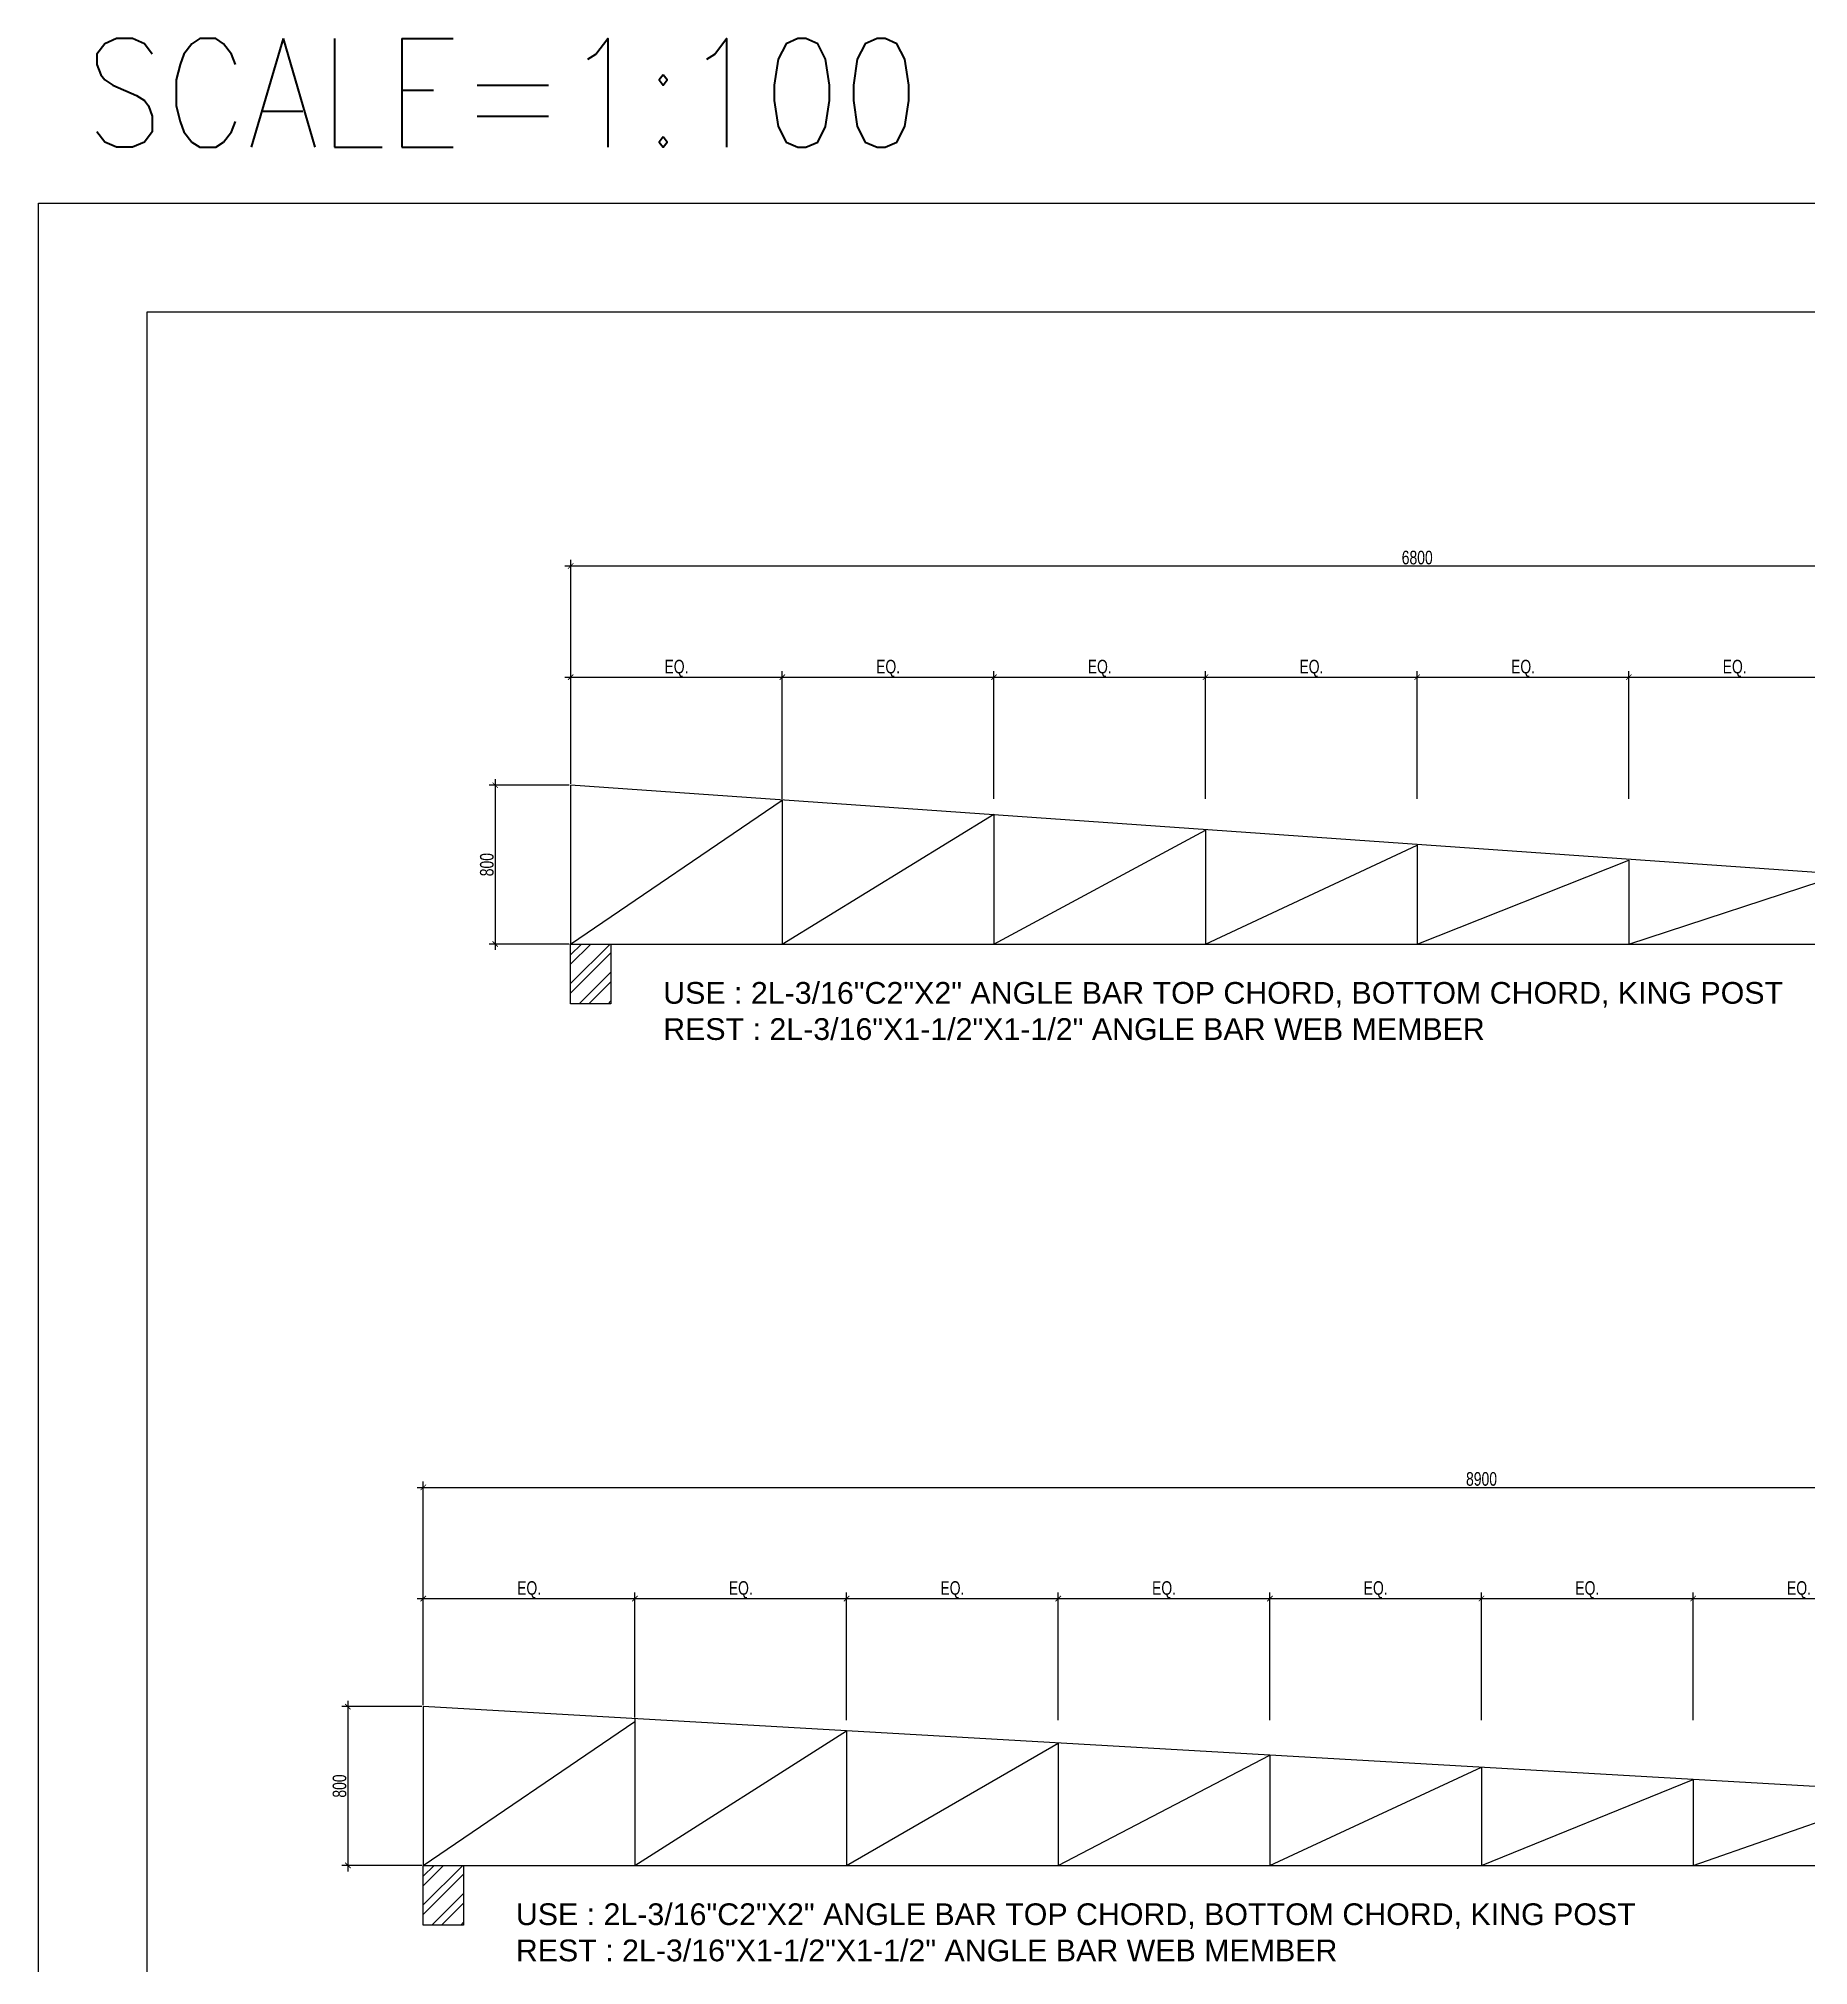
# Model space of a CAD drawing. Header units: millimetres. Extents: x -248340 to 456025, y 261499 to 1049645.
# Drawn here: x 19392 to 51949, y 461980 to 497430 of the extents above; entities that cross this region are included whole.
import ezdxf
from ezdxf.enums import TextEntityAlignment as Align

# ---------------------------------------------------------------- set-up
doc = ezdxf.new("R2010")
doc.units = ezdxf.units.MM
doc.header["$LTSCALE"] = 8
doc.header["$MEASUREMENT"] = 0
doc.header["$PDMODE"] = 3
doc.header["$PDSIZE"] = 0.3125
doc.linetypes.add('DASHED', pattern=[19.05, 12.7, -6.35])
doc.layers.get('0').update_dxf_attribs({"linetype": 'CONTINUOUS'})
doc.layers.get('DEFPOINTS').update_dxf_attribs({"color": 8, "linetype": 'CONTINUOUS'})
doc.layers.add('DIM', color=2, linetype='CONTINUOUS', lineweight=25)
doc.layers.add('mv', color=30, linetype='CONTINUOUS', plot=False)
doc.layers.add('TEXT', color=2, linetype='CONTINUOUS')
doc.styles.add('ARIAL', font='arial.ttf')
doc.styles.add('EN-SCL-DIM', font='swisscl.ttf')
doc.styles.add('ROMANS', font='ROMANS', dxfattribs={"width": 0.8, "bigfont": 'BIGFONT'})
doc.dimstyles.new('SC50', dxfattribs={"dimscale": 0.5, "dimtxt": 250, "dimasz": 200, "dimexe": 220, "dimexo": 50, "dimgap": 50, "dimtad": 1, "dimdec": 0, "dimrnd": 1, "dimzin": 0, "dimdsep": 46, "dimlunit": 6, "dimtxsty": 'EN-SCL-DIM', "dimblk": 'ARCHTICK', "dimcen": 100, "dimdle": 220, "dimclrd": 1, "dimclre": 1, "dimclrt": 3, "dimadec": 0, "dimazin": 0, "dimtfac": 1, "dimtdec": 0, "dimtofl": 0, "dimtmove": 0, "dimatfit": 3, "dimldrblk": 'OPEN90', "dimfxl": 1, "dimtolj": 1, "dimtzin": 0, "dimarcsym": 1})

# ---------------------------------------------------------------- blocks, each defined once
blk = doc.blocks.new('_ArchTick')
at = {"color": 0, "linetype": 'ByBlock', "const_width": 0.15}
blk.add_lwpolyline([(-0.5, -0.5), (0.5, 0.5)], dxfattribs=at)
blk = doc.blocks.new('*D878')
at = {"layer": 'DEFPOINTS', "color": 0, "lineweight": 30, "ltscale": 1.25, "transparency": 16777216}
for p in [(30362, 468730), (26469, 466741), (30362, 466518)]:
    blk.add_point(p, dxfattribs=at)
at = {"layer": 'DIM', "color": 1, "lineweight": -2, "ltscale": 1.25, "transparency": 16777216}
for p, q in [((26359, 468730), (30472, 468730)), ((26469, 466766), (26469, 468840)), ((30362, 466543), (30362, 468840))]:
    blk.add_line(p, q, dxfattribs=at)
at = {"layer": 'DIM', "color": 1, "lineweight": -2, "ltscale": 1.25, "transparency": 16777216, "xscale": 100, "yscale": 100, "zscale": 100, "rotation": 180}
blk.add_blockref('_ArchTick', (26469, 468730), dxfattribs=at)
at = {"layer": 'DIM', "color": 1, "lineweight": -2, "ltscale": 1.25, "transparency": 16777216, "xscale": 100, "yscale": 100, "zscale": 100}
blk.add_blockref('_ArchTick', (30362, 468730), dxfattribs=at)
at = {"layer": 'DIM', "color": 3, "ltscale": 1.25, "transparency": 16777216, "insert": (28416, 468890), "char_height": 125, "attachment_point": 5, "style": 'EN-SCL-DIM'}
blk.add_mtext('\\A1;{\\H2x;EQ.}', dxfattribs=at)
blk = doc.blocks.new('_Open90')
at = {"color": 0, "linetype": 'ByBlock', "lineweight": -2}
for p, q in [((0, 0), (-1, 0)), ((-0.5, 0.5), (0, 0)), ((0, 0), (-0.5, -0.5))]:
    blk.add_line(p, q, dxfattribs=at)
blk = doc.blocks.new('*D879')
at = {"layer": 'DEFPOINTS', "color": 0, "lineweight": 30, "ltscale": 1.25, "transparency": 16777216}
for p in [(30362, 468730), (26469, 466741), (30362, 466518)]:
    blk.add_point(p, dxfattribs=at)
at = {"layer": 'DIM', "color": 1, "lineweight": -2, "ltscale": 1.25, "transparency": 16777216}
for p, q in [((26359, 468730), (30472, 468730)), ((26469, 466766), (26469, 468840)), ((30362, 466543), (30362, 468840))]:
    blk.add_line(p, q, dxfattribs=at)
at = {"layer": 'DIM', "color": 1, "lineweight": -2, "ltscale": 1.25, "transparency": 16777216, "xscale": 100, "yscale": 100, "zscale": 100, "rotation": 180}
blk.add_blockref('_ArchTick', (26469, 468730), dxfattribs=at)
at = {"layer": 'DIM', "color": 1, "lineweight": -2, "ltscale": 1.25, "transparency": 16777216, "xscale": 100, "yscale": 100, "zscale": 100}
blk.add_blockref('_ArchTick', (30362, 468730), dxfattribs=at)
at = {"layer": 'DIM', "color": 3, "ltscale": 1.25, "transparency": 16777216, "insert": (28416, 468890), "char_height": 125, "attachment_point": 5, "style": 'EN-SCL-DIM'}
blk.add_mtext('\\A1;{\\H2x;EQ.}', dxfattribs=at)
blk = doc.blocks.new('*D880')
at = {"layer": 'DEFPOINTS', "color": 0, "lineweight": 30, "ltscale": 1.25, "transparency": 16777216}
for p in [(30362, 468730), (26469, 466741), (30362, 466518)]:
    blk.add_point(p, dxfattribs=at)
at = {"layer": 'DIM', "color": 1, "lineweight": -2, "ltscale": 1.25, "transparency": 16777216}
for p, q in [((26359, 468730), (30472, 468730)), ((26469, 466766), (26469, 468840)), ((30362, 466543), (30362, 468840))]:
    blk.add_line(p, q, dxfattribs=at)
at = {"layer": 'DIM', "color": 1, "lineweight": -2, "ltscale": 1.25, "transparency": 16777216, "xscale": 100, "yscale": 100, "zscale": 100, "rotation": 180}
blk.add_blockref('_ArchTick', (26469, 468730), dxfattribs=at)
at = {"layer": 'DIM', "color": 1, "lineweight": -2, "ltscale": 1.25, "transparency": 16777216, "xscale": 100, "yscale": 100, "zscale": 100}
blk.add_blockref('_ArchTick', (30362, 468730), dxfattribs=at)
at = {"layer": 'DIM', "color": 3, "ltscale": 1.25, "transparency": 16777216, "insert": (28416, 468890), "char_height": 125, "attachment_point": 5, "style": 'EN-SCL-DIM'}
blk.add_mtext('\\A1;{\\H2x;EQ.}', dxfattribs=at)
blk = doc.blocks.new('*D852')
at = {"layer": 'DEFPOINTS', "color": 0, "lineweight": 30, "ltscale": 1.25, "transparency": 16777216}
for p in [(42042, 468730), (38149, 466741), (42042, 466466)]:
    blk.add_point(p, dxfattribs=at)
at = {"layer": 'DIM', "color": 1, "lineweight": -2, "ltscale": 1.25, "transparency": 16777216}
for p, q in [((38039, 468730), (42152, 468730)), ((38149, 466766), (38149, 468840)), ((42042, 466491), (42042, 468840))]:
    blk.add_line(p, q, dxfattribs=at)
at = {"layer": 'DIM', "color": 1, "lineweight": -2, "ltscale": 1.25, "transparency": 16777216, "xscale": 100, "yscale": 100, "zscale": 100, "rotation": 180}
blk.add_blockref('_ArchTick', (38149, 468730), dxfattribs=at)
at = {"layer": 'DIM', "color": 1, "lineweight": -2, "ltscale": 1.25, "transparency": 16777216, "xscale": 100, "yscale": 100, "zscale": 100}
blk.add_blockref('_ArchTick', (42042, 468730), dxfattribs=at)
at = {"layer": 'DIM', "color": 3, "ltscale": 1.25, "transparency": 16777216, "insert": (40095, 468890), "char_height": 125, "attachment_point": 5, "style": 'EN-SCL-DIM'}
blk.add_mtext('\\A1;{\\H2x;EQ.}', dxfattribs=at)
blk = doc.blocks.new('*D853')
at = {"layer": 'DEFPOINTS', "color": 0, "lineweight": 30, "ltscale": 1.25, "transparency": 16777216}
for p in [(38149, 468730), (34255, 466741), (38149, 466466)]:
    blk.add_point(p, dxfattribs=at)
at = {"layer": 'DIM', "color": 1, "lineweight": -2, "ltscale": 1.25, "transparency": 16777216}
for p, q in [((34145, 468730), (38259, 468730)), ((34255, 466766), (34255, 468840)), ((38149, 466491), (38149, 468840))]:
    blk.add_line(p, q, dxfattribs=at)
at = {"layer": 'DIM', "color": 1, "lineweight": -2, "ltscale": 1.25, "transparency": 16777216, "xscale": 100, "yscale": 100, "zscale": 100, "rotation": 180}
blk.add_blockref('_ArchTick', (34255, 468730), dxfattribs=at)
at = {"layer": 'DIM', "color": 1, "lineweight": -2, "ltscale": 1.25, "transparency": 16777216, "xscale": 100, "yscale": 100, "zscale": 100}
blk.add_blockref('_ArchTick', (38149, 468730), dxfattribs=at)
at = {"layer": 'DIM', "color": 3, "ltscale": 1.25, "transparency": 16777216, "insert": (36202, 468890), "char_height": 125, "attachment_point": 5, "style": 'EN-SCL-DIM'}
blk.add_mtext('\\A1;{\\H2x;EQ.}', dxfattribs=at)
blk = doc.blocks.new('*D854')
at = {"layer": 'DEFPOINTS', "color": 0, "lineweight": 30, "ltscale": 1.25, "transparency": 16777216}
for p in [(34255, 468730), (30362, 466741), (34255, 466466)]:
    blk.add_point(p, dxfattribs=at)
at = {"layer": 'DIM', "color": 1, "lineweight": -2, "ltscale": 1.25, "transparency": 16777216}
for p, q in [((30252, 468730), (34365, 468730)), ((30362, 466766), (30362, 468840)), ((34255, 466491), (34255, 468840))]:
    blk.add_line(p, q, dxfattribs=at)
at = {"layer": 'DIM', "color": 1, "lineweight": -2, "ltscale": 1.25, "transparency": 16777216, "xscale": 100, "yscale": 100, "zscale": 100, "rotation": 180}
blk.add_blockref('_ArchTick', (30362, 468730), dxfattribs=at)
at = {"layer": 'DIM', "color": 1, "lineweight": -2, "ltscale": 1.25, "transparency": 16777216, "xscale": 100, "yscale": 100, "zscale": 100}
blk.add_blockref('_ArchTick', (34255, 468730), dxfattribs=at)
at = {"layer": 'DIM', "color": 3, "ltscale": 1.25, "transparency": 16777216, "insert": (32309, 468890), "char_height": 125, "attachment_point": 5, "style": 'EN-SCL-DIM'}
blk.add_mtext('\\A1;{\\H2x;EQ.}', dxfattribs=at)
blk = doc.blocks.new('*D855')
at = {"layer": 'DEFPOINTS', "color": 0, "lineweight": 30, "ltscale": 1.25, "transparency": 16777216}
for p in [(45935, 468730), (42042, 466741), (45935, 466466)]:
    blk.add_point(p, dxfattribs=at)
at = {"layer": 'DIM', "color": 1, "lineweight": -2, "ltscale": 1.25, "transparency": 16777216}
for p, q in [((41932, 468730), (46045, 468730)), ((42042, 466766), (42042, 468840)), ((45935, 466491), (45935, 468840))]:
    blk.add_line(p, q, dxfattribs=at)
at = {"layer": 'DIM', "color": 1, "lineweight": -2, "ltscale": 1.25, "transparency": 16777216, "xscale": 100, "yscale": 100, "zscale": 100, "rotation": 180}
blk.add_blockref('_ArchTick', (42042, 468730), dxfattribs=at)
at = {"layer": 'DIM', "color": 1, "lineweight": -2, "ltscale": 1.25, "transparency": 16777216, "xscale": 100, "yscale": 100, "zscale": 100}
blk.add_blockref('_ArchTick', (45935, 468730), dxfattribs=at)
at = {"layer": 'DIM', "color": 3, "ltscale": 1.25, "transparency": 16777216, "insert": (43988, 468890), "char_height": 125, "attachment_point": 5, "style": 'EN-SCL-DIM'}
blk.add_mtext('\\A1;{\\H2x;EQ.}', dxfattribs=at)
blk = doc.blocks.new('*D856')
at = {"layer": 'DEFPOINTS', "color": 0, "lineweight": 30, "ltscale": 1.25, "transparency": 16777216}
for p in [(45935, 468730), (42042, 466741), (45935, 466466)]:
    blk.add_point(p, dxfattribs=at)
at = {"layer": 'DIM', "color": 1, "lineweight": -2, "ltscale": 1.25, "transparency": 16777216}
for p, q in [((41932, 468730), (46045, 468730)), ((42042, 466766), (42042, 468840)), ((45935, 466491), (45935, 468840))]:
    blk.add_line(p, q, dxfattribs=at)
at = {"layer": 'DIM', "color": 1, "lineweight": -2, "ltscale": 1.25, "transparency": 16777216, "xscale": 100, "yscale": 100, "zscale": 100, "rotation": 180}
blk.add_blockref('_ArchTick', (42042, 468730), dxfattribs=at)
at = {"layer": 'DIM', "color": 1, "lineweight": -2, "ltscale": 1.25, "transparency": 16777216, "xscale": 100, "yscale": 100, "zscale": 100}
blk.add_blockref('_ArchTick', (45935, 468730), dxfattribs=at)
at = {"layer": 'DIM', "color": 3, "ltscale": 1.25, "transparency": 16777216, "insert": (43988, 468890), "char_height": 125, "attachment_point": 5, "style": 'EN-SCL-DIM'}
blk.add_mtext('\\A1;{\\H2x;EQ.}', dxfattribs=at)
blk = doc.blocks.new('*D857')
at = {"layer": 'DEFPOINTS', "color": 0, "lineweight": 30, "ltscale": 1.25, "transparency": 16777216}
for p in [(45935, 468730), (42042, 466741), (45935, 466466)]:
    blk.add_point(p, dxfattribs=at)
at = {"layer": 'DIM', "color": 1, "lineweight": -2, "ltscale": 1.25, "transparency": 16777216}
for p, q in [((41932, 468730), (46045, 468730)), ((42042, 466766), (42042, 468840)), ((45935, 466491), (45935, 468840))]:
    blk.add_line(p, q, dxfattribs=at)
at = {"layer": 'DIM', "color": 1, "lineweight": -2, "ltscale": 1.25, "transparency": 16777216, "xscale": 100, "yscale": 100, "zscale": 100, "rotation": 180}
blk.add_blockref('_ArchTick', (42042, 468730), dxfattribs=at)
at = {"layer": 'DIM', "color": 1, "lineweight": -2, "ltscale": 1.25, "transparency": 16777216, "xscale": 100, "yscale": 100, "zscale": 100}
blk.add_blockref('_ArchTick', (45935, 468730), dxfattribs=at)
at = {"layer": 'DIM', "color": 3, "ltscale": 1.25, "transparency": 16777216, "insert": (43988, 468890), "char_height": 125, "attachment_point": 5, "style": 'EN-SCL-DIM'}
blk.add_mtext('\\A1;{\\H2x;EQ.}', dxfattribs=at)
blk = doc.blocks.new('*D859')
at = {"layer": 'DEFPOINTS', "color": 0, "lineweight": 30, "ltscale": 1.25, "transparency": 16777216}
for p in [(53721, 468730), (49828, 466741), (53721, 466466)]:
    blk.add_point(p, dxfattribs=at)
at = {"layer": 'DIM', "color": 1, "lineweight": -2, "ltscale": 1.25, "transparency": 16777216}
for p, q in [((49718, 468730), (53831, 468730)), ((49828, 466766), (49828, 468840)), ((53721, 466491), (53721, 468840))]:
    blk.add_line(p, q, dxfattribs=at)
at = {"layer": 'DIM', "color": 1, "lineweight": -2, "ltscale": 1.25, "transparency": 16777216, "xscale": 100, "yscale": 100, "zscale": 100, "rotation": 180}
blk.add_blockref('_ArchTick', (49828, 468730), dxfattribs=at)
at = {"layer": 'DIM', "color": 1, "lineweight": -2, "ltscale": 1.25, "transparency": 16777216, "xscale": 100, "yscale": 100, "zscale": 100}
blk.add_blockref('_ArchTick', (53721, 468730), dxfattribs=at)
at = {"layer": 'DIM', "color": 3, "ltscale": 1.25, "transparency": 16777216, "insert": (51775, 468890), "char_height": 125, "attachment_point": 5, "style": 'EN-SCL-DIM'}
blk.add_mtext('\\A1;{\\H2x;EQ.}', dxfattribs=at)
blk = doc.blocks.new('*D860')
at = {"layer": 'DEFPOINTS', "color": 0, "lineweight": 30, "ltscale": 1.25, "transparency": 16777216}
for p in [(49828, 468730), (45935, 466741), (49828, 466466)]:
    blk.add_point(p, dxfattribs=at)
at = {"layer": 'DIM', "color": 1, "lineweight": -2, "ltscale": 1.25, "transparency": 16777216}
for p, q in [((45825, 468730), (49938, 468730)), ((45935, 466766), (45935, 468840)), ((49828, 466491), (49828, 468840))]:
    blk.add_line(p, q, dxfattribs=at)
at = {"layer": 'DIM', "color": 1, "lineweight": -2, "ltscale": 1.25, "transparency": 16777216, "xscale": 100, "yscale": 100, "zscale": 100, "rotation": 180}
blk.add_blockref('_ArchTick', (45935, 468730), dxfattribs=at)
at = {"layer": 'DIM', "color": 1, "lineweight": -2, "ltscale": 1.25, "transparency": 16777216, "xscale": 100, "yscale": 100, "zscale": 100}
blk.add_blockref('_ArchTick', (49828, 468730), dxfattribs=at)
at = {"layer": 'DIM', "color": 3, "ltscale": 1.25, "transparency": 16777216, "insert": (47881, 468890), "char_height": 125, "attachment_point": 5, "style": 'EN-SCL-DIM'}
blk.add_mtext('\\A1;{\\H2x;EQ.}', dxfattribs=at)
blk = doc.blocks.new('*D881')
at = {"layer": 'DEFPOINTS', "color": 0, "lineweight": 30, "ltscale": 1.25, "transparency": 16777216}
for p in [(65401, 470776), (65401, 467666), (26469, 466741)]:
    blk.add_point(p, dxfattribs=at)
at = {"layer": 'DIM', "color": 1, "lineweight": -2, "ltscale": 1.25, "transparency": 16777216}
for p, q in [((26469, 466766), (26469, 470886)), ((65401, 467691), (65401, 470886)), ((26359, 470776), (65511, 470776))]:
    blk.add_line(p, q, dxfattribs=at)
at = {"layer": 'DIM', "color": 1, "lineweight": -2, "ltscale": 1.25, "transparency": 16777216, "xscale": 100, "yscale": 100, "zscale": 100, "rotation": 180}
blk.add_blockref('_ArchTick', (26469, 470776), dxfattribs=at)
at = {"layer": 'DIM', "color": 1, "lineweight": -2, "ltscale": 1.25, "transparency": 16777216, "xscale": 100, "yscale": 100, "zscale": 100}
blk.add_blockref('_ArchTick', (65401, 470776), dxfattribs=at)
at = {"layer": 'DIM', "color": 3, "ltscale": 1.25, "transparency": 16777216, "insert": (45935, 470929), "char_height": 125, "attachment_point": 5, "style": 'EN-SCL-DIM'}
blk.add_mtext('\\A1;{\\H2x;8900}', dxfattribs=at)
blk = doc.blocks.new('*D882')
at = {"layer": 'DEFPOINTS', "color": 0, "lineweight": 30, "ltscale": 1.25, "transparency": 16777216}
for p in [(26469, 466741), (25082, 463821), (26469, 463821)]:
    blk.add_point(p, dxfattribs=at)
at = {"layer": 'DIM', "color": 1, "lineweight": -2, "ltscale": 1.25, "transparency": 16777216}
for p, q in [((26444, 466741), (24972, 466741)), ((25082, 466851), (25082, 463711)), ((26444, 463821), (24972, 463821))]:
    blk.add_line(p, q, dxfattribs=at)
at = {"layer": 'DIM', "color": 1, "lineweight": -2, "ltscale": 1.25, "transparency": 16777216, "xscale": 100, "yscale": 100, "zscale": 100}
for p, rotation in [((25082, 466741), 90), ((25082, 463821), 270)]:
    blk.add_blockref('_ArchTick', p, dxfattribs=dict(at, rotation=rotation))
at = {"layer": 'DIM', "color": 3, "ltscale": 1.25, "transparency": 16777216, "insert": (24929, 465281), "char_height": 125, "attachment_point": 5, "rotation": 90, "style": 'EN-SCL-DIM'}
blk.add_mtext('\\A1;{\\H2x;800}', dxfattribs=at)
blk = doc.blocks.new('*D911')
at = {"layer": 'DEFPOINTS', "color": 0, "lineweight": 30, "ltscale": 1.25, "transparency": 16777216}
for p in [(33073, 485681), (29180, 483692), (33073, 483417)]:
    blk.add_point(p, dxfattribs=at)
at = {"layer": 'DIM', "color": 1, "lineweight": -2, "ltscale": 1.25, "transparency": 16777216}
for p, q in [((29070, 485681), (33183, 485681)), ((29180, 483717), (29180, 485791)), ((33073, 483442), (33073, 485791))]:
    blk.add_line(p, q, dxfattribs=at)
at = {"layer": 'DIM', "color": 1, "lineweight": -2, "ltscale": 1.25, "transparency": 16777216, "xscale": 100, "yscale": 100, "zscale": 100, "rotation": 180}
blk.add_blockref('_ArchTick', (29180, 485681), dxfattribs=at)
at = {"layer": 'DIM', "color": 1, "lineweight": -2, "ltscale": 1.25, "transparency": 16777216, "xscale": 100, "yscale": 100, "zscale": 100}
blk.add_blockref('_ArchTick', (33073, 485681), dxfattribs=at)
at = {"layer": 'DIM', "color": 3, "ltscale": 1.25, "transparency": 16777216, "insert": (31126, 485841), "char_height": 125, "attachment_point": 5, "style": 'EN-SCL-DIM'}
blk.add_mtext('\\A1;{\\H2x;EQ.}', dxfattribs=at)
blk = doc.blocks.new('*D912')
at = {"layer": 'DEFPOINTS', "color": 0, "lineweight": 30, "ltscale": 1.25, "transparency": 16777216}
for p in [(33073, 485681), (29180, 483692), (33073, 483417)]:
    blk.add_point(p, dxfattribs=at)
at = {"layer": 'DIM', "color": 1, "lineweight": -2, "ltscale": 1.25, "transparency": 16777216}
for p, q in [((29070, 485681), (33183, 485681)), ((29180, 483717), (29180, 485791)), ((33073, 483442), (33073, 485791))]:
    blk.add_line(p, q, dxfattribs=at)
at = {"layer": 'DIM', "color": 1, "lineweight": -2, "ltscale": 1.25, "transparency": 16777216, "xscale": 100, "yscale": 100, "zscale": 100, "rotation": 180}
blk.add_blockref('_ArchTick', (29180, 485681), dxfattribs=at)
at = {"layer": 'DIM', "color": 1, "lineweight": -2, "ltscale": 1.25, "transparency": 16777216, "xscale": 100, "yscale": 100, "zscale": 100}
blk.add_blockref('_ArchTick', (33073, 485681), dxfattribs=at)
at = {"layer": 'DIM', "color": 3, "ltscale": 1.25, "transparency": 16777216, "insert": (31126, 485841), "char_height": 125, "attachment_point": 5, "style": 'EN-SCL-DIM'}
blk.add_mtext('\\A1;{\\H2x;EQ.}', dxfattribs=at)
blk = doc.blocks.new('*D913')
at = {"layer": 'DEFPOINTS', "color": 0, "lineweight": 30, "ltscale": 1.25, "transparency": 16777216}
for p in [(33073, 485681), (29180, 483692), (33073, 483417)]:
    blk.add_point(p, dxfattribs=at)
at = {"layer": 'DIM', "color": 1, "lineweight": -2, "ltscale": 1.25, "transparency": 16777216}
for p, q in [((29070, 485681), (33183, 485681)), ((29180, 483717), (29180, 485791)), ((33073, 483442), (33073, 485791))]:
    blk.add_line(p, q, dxfattribs=at)
at = {"layer": 'DIM', "color": 1, "lineweight": -2, "ltscale": 1.25, "transparency": 16777216, "xscale": 100, "yscale": 100, "zscale": 100, "rotation": 180}
blk.add_blockref('_ArchTick', (29180, 485681), dxfattribs=at)
at = {"layer": 'DIM', "color": 1, "lineweight": -2, "ltscale": 1.25, "transparency": 16777216, "xscale": 100, "yscale": 100, "zscale": 100}
blk.add_blockref('_ArchTick', (33073, 485681), dxfattribs=at)
at = {"layer": 'DIM', "color": 3, "ltscale": 1.25, "transparency": 16777216, "insert": (31126, 485841), "char_height": 125, "attachment_point": 5, "style": 'EN-SCL-DIM'}
blk.add_mtext('\\A1;{\\H2x;EQ.}', dxfattribs=at)
blk = doc.blocks.new('*D900')
at = {"layer": 'DEFPOINTS', "color": 0, "lineweight": 30, "ltscale": 1.25, "transparency": 16777216}
for p in [(44752, 485681), (40859, 483692), (44752, 483417)]:
    blk.add_point(p, dxfattribs=at)
at = {"layer": 'DIM', "color": 1, "lineweight": -2, "ltscale": 1.25, "transparency": 16777216}
for p, q in [((40749, 485681), (44862, 485681)), ((40859, 483717), (40859, 485791)), ((44752, 483442), (44752, 485791))]:
    blk.add_line(p, q, dxfattribs=at)
at = {"layer": 'DIM', "color": 1, "lineweight": -2, "ltscale": 1.25, "transparency": 16777216, "xscale": 100, "yscale": 100, "zscale": 100, "rotation": 180}
blk.add_blockref('_ArchTick', (40859, 485681), dxfattribs=at)
at = {"layer": 'DIM', "color": 1, "lineweight": -2, "ltscale": 1.25, "transparency": 16777216, "xscale": 100, "yscale": 100, "zscale": 100}
blk.add_blockref('_ArchTick', (44752, 485681), dxfattribs=at)
at = {"layer": 'DIM', "color": 3, "ltscale": 1.25, "transparency": 16777216, "insert": (42806, 485841), "char_height": 125, "attachment_point": 5, "style": 'EN-SCL-DIM'}
blk.add_mtext('\\A1;{\\H2x;EQ.}', dxfattribs=at)
blk = doc.blocks.new('*D901')
at = {"layer": 'DEFPOINTS', "color": 0, "lineweight": 30, "ltscale": 1.25, "transparency": 16777216}
for p in [(40859, 485681), (36966, 483692), (40859, 483417)]:
    blk.add_point(p, dxfattribs=at)
at = {"layer": 'DIM', "color": 1, "lineweight": -2, "ltscale": 1.25, "transparency": 16777216}
for p, q in [((36856, 485681), (40969, 485681)), ((36966, 483717), (36966, 485791)), ((40859, 483442), (40859, 485791))]:
    blk.add_line(p, q, dxfattribs=at)
at = {"layer": 'DIM', "color": 1, "lineweight": -2, "ltscale": 1.25, "transparency": 16777216, "xscale": 100, "yscale": 100, "zscale": 100, "rotation": 180}
blk.add_blockref('_ArchTick', (36966, 485681), dxfattribs=at)
at = {"layer": 'DIM', "color": 1, "lineweight": -2, "ltscale": 1.25, "transparency": 16777216, "xscale": 100, "yscale": 100, "zscale": 100}
blk.add_blockref('_ArchTick', (40859, 485681), dxfattribs=at)
at = {"layer": 'DIM', "color": 3, "ltscale": 1.25, "transparency": 16777216, "insert": (38912, 485841), "char_height": 125, "attachment_point": 5, "style": 'EN-SCL-DIM'}
blk.add_mtext('\\A1;{\\H2x;EQ.}', dxfattribs=at)
blk = doc.blocks.new('*D902')
at = {"layer": 'DEFPOINTS', "color": 0, "lineweight": 30, "ltscale": 1.25, "transparency": 16777216}
for p in [(36966, 485681), (33073, 483692), (36966, 483417)]:
    blk.add_point(p, dxfattribs=at)
at = {"layer": 'DIM', "color": 1, "lineweight": -2, "ltscale": 1.25, "transparency": 16777216}
for p, q in [((32963, 485681), (37076, 485681)), ((33073, 483717), (33073, 485791)), ((36966, 483442), (36966, 485791))]:
    blk.add_line(p, q, dxfattribs=at)
at = {"layer": 'DIM', "color": 1, "lineweight": -2, "ltscale": 1.25, "transparency": 16777216, "xscale": 100, "yscale": 100, "zscale": 100, "rotation": 180}
blk.add_blockref('_ArchTick', (33073, 485681), dxfattribs=at)
at = {"layer": 'DIM', "color": 1, "lineweight": -2, "ltscale": 1.25, "transparency": 16777216, "xscale": 100, "yscale": 100, "zscale": 100}
blk.add_blockref('_ArchTick', (36966, 485681), dxfattribs=at)
at = {"layer": 'DIM', "color": 3, "ltscale": 1.25, "transparency": 16777216, "insert": (35019, 485841), "char_height": 125, "attachment_point": 5, "style": 'EN-SCL-DIM'}
blk.add_mtext('\\A1;{\\H2x;EQ.}', dxfattribs=at)
blk = doc.blocks.new('*D903')
at = {"layer": 'DEFPOINTS', "color": 0, "lineweight": 30, "ltscale": 1.25, "transparency": 16777216}
for p in [(48645, 485681), (44752, 483692), (48645, 483417)]:
    blk.add_point(p, dxfattribs=at)
at = {"layer": 'DIM', "color": 1, "lineweight": -2, "ltscale": 1.25, "transparency": 16777216}
for p, q in [((44642, 485681), (48755, 485681)), ((44752, 483717), (44752, 485791)), ((48645, 483442), (48645, 485791))]:
    blk.add_line(p, q, dxfattribs=at)
at = {"layer": 'DIM', "color": 1, "lineweight": -2, "ltscale": 1.25, "transparency": 16777216, "xscale": 100, "yscale": 100, "zscale": 100, "rotation": 180}
blk.add_blockref('_ArchTick', (44752, 485681), dxfattribs=at)
at = {"layer": 'DIM', "color": 1, "lineweight": -2, "ltscale": 1.25, "transparency": 16777216, "xscale": 100, "yscale": 100, "zscale": 100}
blk.add_blockref('_ArchTick', (48645, 485681), dxfattribs=at)
at = {"layer": 'DIM', "color": 3, "ltscale": 1.25, "transparency": 16777216, "insert": (46699, 485841), "char_height": 125, "attachment_point": 5, "style": 'EN-SCL-DIM'}
blk.add_mtext('\\A1;{\\H2x;EQ.}', dxfattribs=at)
blk = doc.blocks.new('*D904')
at = {"layer": 'DEFPOINTS', "color": 0, "lineweight": 30, "ltscale": 1.25, "transparency": 16777216}
for p in [(48645, 485681), (44752, 483692), (48645, 483417)]:
    blk.add_point(p, dxfattribs=at)
at = {"layer": 'DIM', "color": 1, "lineweight": -2, "ltscale": 1.25, "transparency": 16777216}
for p, q in [((44642, 485681), (48755, 485681)), ((44752, 483717), (44752, 485791)), ((48645, 483442), (48645, 485791))]:
    blk.add_line(p, q, dxfattribs=at)
at = {"layer": 'DIM', "color": 1, "lineweight": -2, "ltscale": 1.25, "transparency": 16777216, "xscale": 100, "yscale": 100, "zscale": 100, "rotation": 180}
blk.add_blockref('_ArchTick', (44752, 485681), dxfattribs=at)
at = {"layer": 'DIM', "color": 1, "lineweight": -2, "ltscale": 1.25, "transparency": 16777216, "xscale": 100, "yscale": 100, "zscale": 100}
blk.add_blockref('_ArchTick', (48645, 485681), dxfattribs=at)
at = {"layer": 'DIM', "color": 3, "ltscale": 1.25, "transparency": 16777216, "insert": (46699, 485841), "char_height": 125, "attachment_point": 5, "style": 'EN-SCL-DIM'}
blk.add_mtext('\\A1;{\\H2x;EQ.}', dxfattribs=at)
blk = doc.blocks.new('*D905')
at = {"layer": 'DEFPOINTS', "color": 0, "lineweight": 30, "ltscale": 1.25, "transparency": 16777216}
for p in [(48645, 485681), (44752, 483692), (48645, 483417)]:
    blk.add_point(p, dxfattribs=at)
at = {"layer": 'DIM', "color": 1, "lineweight": -2, "ltscale": 1.25, "transparency": 16777216}
for p, q in [((44642, 485681), (48755, 485681)), ((44752, 483717), (44752, 485791)), ((48645, 483442), (48645, 485791))]:
    blk.add_line(p, q, dxfattribs=at)
at = {"layer": 'DIM', "color": 1, "lineweight": -2, "ltscale": 1.25, "transparency": 16777216, "xscale": 100, "yscale": 100, "zscale": 100, "rotation": 180}
blk.add_blockref('_ArchTick', (44752, 485681), dxfattribs=at)
at = {"layer": 'DIM', "color": 1, "lineweight": -2, "ltscale": 1.25, "transparency": 16777216, "xscale": 100, "yscale": 100, "zscale": 100}
blk.add_blockref('_ArchTick', (48645, 485681), dxfattribs=at)
at = {"layer": 'DIM', "color": 3, "ltscale": 1.25, "transparency": 16777216, "insert": (46699, 485841), "char_height": 125, "attachment_point": 5, "style": 'EN-SCL-DIM'}
blk.add_mtext('\\A1;{\\H2x;EQ.}', dxfattribs=at)
blk = doc.blocks.new('*D908')
at = {"layer": 'DEFPOINTS', "color": 0, "lineweight": 30, "ltscale": 1.25, "transparency": 16777216}
for p in [(52538, 485681), (48645, 483692), (52538, 483417)]:
    blk.add_point(p, dxfattribs=at)
at = {"layer": 'DIM', "color": 1, "lineweight": -2, "ltscale": 1.25, "transparency": 16777216}
for p, q in [((48535, 485681), (52648, 485681)), ((48645, 483717), (48645, 485791)), ((52538, 483442), (52538, 485791))]:
    blk.add_line(p, q, dxfattribs=at)
at = {"layer": 'DIM', "color": 1, "lineweight": -2, "ltscale": 1.25, "transparency": 16777216, "xscale": 100, "yscale": 100, "zscale": 100, "rotation": 180}
blk.add_blockref('_ArchTick', (48645, 485681), dxfattribs=at)
at = {"layer": 'DIM', "color": 1, "lineweight": -2, "ltscale": 1.25, "transparency": 16777216, "xscale": 100, "yscale": 100, "zscale": 100}
blk.add_blockref('_ArchTick', (52538, 485681), dxfattribs=at)
at = {"layer": 'DIM', "color": 3, "ltscale": 1.25, "transparency": 16777216, "insert": (50592, 485841), "char_height": 125, "attachment_point": 5, "style": 'EN-SCL-DIM'}
blk.add_mtext('\\A1;{\\H2x;EQ.}', dxfattribs=at)
blk = doc.blocks.new('*D914')
at = {"layer": 'DEFPOINTS', "color": 0, "lineweight": 30, "ltscale": 1.25, "transparency": 16777216}
for p in [(60325, 487727), (60325, 484616), (29180, 483692)]:
    blk.add_point(p, dxfattribs=at)
at = {"layer": 'DIM', "color": 1, "lineweight": -2, "ltscale": 1.25, "transparency": 16777216}
for p, q in [((29180, 483717), (29180, 487837)), ((60325, 484641), (60325, 487837)), ((29070, 487727), (60435, 487727))]:
    blk.add_line(p, q, dxfattribs=at)
at = {"layer": 'DIM', "color": 1, "lineweight": -2, "ltscale": 1.25, "transparency": 16777216, "xscale": 100, "yscale": 100, "zscale": 100, "rotation": 180}
blk.add_blockref('_ArchTick', (29180, 487727), dxfattribs=at)
at = {"layer": 'DIM', "color": 1, "lineweight": -2, "ltscale": 1.25, "transparency": 16777216, "xscale": 100, "yscale": 100, "zscale": 100}
blk.add_blockref('_ArchTick', (60325, 487727), dxfattribs=at)
at = {"layer": 'DIM', "color": 3, "ltscale": 1.25, "transparency": 16777216, "insert": (44752, 487880), "char_height": 125, "attachment_point": 5, "style": 'EN-SCL-DIM'}
blk.add_mtext('\\A1;{\\H2x;6800}', dxfattribs=at)
blk = doc.blocks.new('*D915')
at = {"layer": 'DEFPOINTS', "color": 0, "lineweight": 30, "ltscale": 1.25, "transparency": 16777216}
for p in [(29180, 483692), (27792, 480772), (29180, 480772)]:
    blk.add_point(p, dxfattribs=at)
at = {"layer": 'DIM', "color": 1, "lineweight": -2, "ltscale": 1.25, "transparency": 16777216}
for p, q in [((29155, 483692), (27682, 483692)), ((27792, 483802), (27792, 480662)), ((29155, 480772), (27682, 480772))]:
    blk.add_line(p, q, dxfattribs=at)
at = {"layer": 'DIM', "color": 1, "lineweight": -2, "ltscale": 1.25, "transparency": 16777216, "xscale": 100, "yscale": 100, "zscale": 100}
for p, rotation in [((27792, 483692), 90), ((27792, 480772), 270)]:
    blk.add_blockref('_ArchTick', p, dxfattribs=dict(at, rotation=rotation))
at = {"layer": 'DIM', "color": 3, "ltscale": 1.25, "transparency": 16777216, "insert": (27639, 482232), "char_height": 125, "attachment_point": 5, "rotation": 90, "style": 'EN-SCL-DIM'}
blk.add_mtext('\\A1;{\\H2x;800}', dxfattribs=at)

msp = doc.modelspace()

# ---------------------------------------------------------------- hatches: boundary and pattern name
at = {"lineweight": 30, "ltscale": 1.25}
h = msp.add_hatch(dxfattribs=at)
h.set_pattern_fill('ANSI32', color=5, scale=1000)
h.set_pattern_definition([(45, (-331297.2, 609592.87), (-265.16504, 265.16504), []), (45, (-331120.42, 609592.87), (-265.16504, 265.16504), [])])
h.paths.add_polyline_path([(29920.121, 480771.999), (29179.603, 480771.999), (29179.603, 479671.822), (29920.121, 479671.822)])
h.paths.add_polyline_path([(59584.901, 479671.822), (60304.345, 479671.822), (60304.345, 480771.999), (59584.901, 480771.999)])
h = msp.add_hatch(dxfattribs=at)
h.set_pattern_fill('ANSI32', color=5, scale=1000)
h.set_pattern_definition([(45, (-334007.7, 592642.25), (-265.16504, 265.16504), []), (45, (-333830.92, 592642.25), (-265.16504, 265.16504), [])])
h.paths.add_polyline_path([(27209.621, 463821.377), (26469.103, 463821.377), (26469.103, 462721.2), (27209.621, 462721.2)])
h.paths.add_polyline_path([(64701.576, 463796.784), (64701.576, 462696.607), (65421.02, 462696.607), (65421.02, 463796.784)])

# ---------------------------------------------------------------- linework, layer by layer
at = {"color": 2, "ltscale": 1.25}
for p, q in [((29179.603, 483691.923), (29179.603, 480771.999)), ((64217.932, 481235.233), (29179.603, 483691.923)), ((29179.603, 480771.999), (64217.932, 480771.999)), ((26469.103, 466741.301), (26469.103, 463821.377)), ((69334.607, 464284.611), (26469.103, 466741.301)), ((26469.103, 463821.377), (69334.607, 463821.377))]:
    msp.add_line(p, q, dxfattribs=at)
at = {"color": 5, "ltscale": 1.25}
for p, q in [((29179.603, 480771.999), (33072.751, 483416.815)), ((33072.751, 483416.815), (33072.751, 480771.999)), ((33072.751, 480771.999), (36966.025, 483163.036)), ((36966.025, 483163.036), (36966.025, 480771.999)), ((36966.025, 480771.999), (40859.3, 482866.727)), ((40859.3, 482866.727), (40859.3, 480771.999)), ((40859.3, 480771.999), (44752.448, 482591.746)), ((44752.448, 482591.746), (44752.448, 480771.999)), ((44752.448, 480771.999), (48645.722, 482316.639)), ((48645.722, 482316.639), (48645.722, 480771.999)), ((48645.722, 480771.999), (52538.997, 482041.531)), ((26469.103, 463821.377), (30362.251, 466466.194)), ((30362.251, 466518.179), (30362.251, 463821.377)), ((30362.251, 463821.377), (34255.525, 466295.049)), ((34255.525, 466295.049), (34255.525, 463821.377)), ((34255.525, 463821.377), (38148.8, 466071.919)), ((38148.8, 466071.919), (38148.8, 463821.377)), ((38148.8, 463821.377), (42041.948, 465848.797)), ((42041.948, 465848.797), (42041.948, 463821.377)), ((42041.948, 463821.377), (45935.222, 465625.667)), ((45935.222, 465625.667), (45935.222, 463821.377)), ((45935.222, 463821.377), (49828.497, 465402.537)), ((49828.497, 465402.537), (49828.497, 463821.377)), ((49828.497, 463821.377), (53721.772, 465179.407))]:
    msp.add_line(p, q, dxfattribs=at)
at = {"color": 1, "ltscale": 1.25}
for points in [[(29179.603, 480771.999), (29920.121, 480771.999), (29920.121, 479671.822), (29179.603, 479671.822)], [(26469.103, 463821.377), (27209.621, 463821.377), (27209.621, 462721.2), (26469.103, 462721.2)]]:
    msp.add_lwpolyline(points, close=True, dxfattribs=at)
at = {"layer": 'mv', "color": 6}
for p, q in [((19391.713, 435004.096), (19391.713, 494404.096)), ((19391.713, 494404.096), (103491.713, 494404.096)), ((21391.713, 437004.096), (21391.713, 492404.096)), ((21391.713, 492404.096), (100991.713, 492404.096))]:
    msp.add_line(p, q, dxfattribs=at)

# ---------------------------------------------------------------- texts
at = {"color": 3, "linetype": 'DASHED', "ltscale": 1.25, "char_height": 399.59436, "width": 21705.70548, "attachment_point": 1, "style": 'ARIAL'}
for insert in [(30882.103, 480072.86), (28171.603, 463122.239)]:
    msp.add_mtext('USE : 2L-3/16"C2"X2" ANGLE BAR TOP CHORD, BOTTOM CHORD, KING POST\\PREST : 2L-3/16"X1-1/2"X1-1/2" ANGLE BAR WEB MEMBER', dxfattribs=dict(at, insert=insert))
at = {"layer": 'TEXT', "linetype": 'Continuous', "style": 'ROMANS', "width": 0.85}
msp.add_text('SCALE=1:100', height=2000, dxfattribs=at).set_placement((27932.189, 496430.253), align=Align.MIDDLE)

# ---------------------------------------------------------------- dimensions: what is measured, and where the dimension line sits
at = {"layer": 'DIM', "color": 0, "ltscale": 1.25}
for base, p1, p2, text, picture, middle in [((60324.785, 487726.973), (29179.603, 483691.923), (60324.785, 484616.356), '{\\H2x;6800}', '*D914', (44752.194, 487880.003)), ((33072.751, 485680.518), (29179.603, 483691.923), (33072.751, 483416.815), '{\\H2x;EQ.}', '*D911', (31126.177, 485840.511)), ((33072.751, 485680.518), (29179.603, 483691.923), (33072.751, 483416.815), '{\\H2x;EQ.}', '*D912', (31126.177, 485840.511)), ((33072.751, 485680.518), (29179.603, 483691.923), (33072.751, 483416.815), '{\\H2x;EQ.}', '*D913', (31126.177, 485840.511)), ((36965.898, 485680.518), (33072.751, 483691.923), (36965.898, 483416.815), '{\\H2x;EQ.}', '*D902', (35019.325, 485840.511)), ((40859.046, 485680.518), (36965.898, 483691.923), (40859.046, 483416.815), '{\\H2x;EQ.}', '*D901', (38912.472, 485840.511)), ((44752.194, 485680.518), (40859.046, 483691.923), (44752.194, 483416.815), '{\\H2x;EQ.}', '*D900', (42805.62, 485840.511)), ((48645.341, 485680.708), (44752.194, 483692.113), (48645.341, 483417.005), '{\\H2x;EQ.}', '*D903', (46698.768, 485840.701)), ((48645.341, 485680.708), (44752.194, 483692.113), (48645.341, 483417.005), '{\\H2x;EQ.}', '*D904', (46698.768, 485840.701)), ((48645.341, 485680.708), (44752.194, 483692.113), (48645.341, 483417.005), '{\\H2x;EQ.}', '*D905', (46698.768, 485840.701)), ((52538.489, 485680.708), (48645.341, 483692.113), (52538.489, 483417.005), '{\\H2x;EQ.}', '*D908', (50591.915, 485840.701)), ((65400.58, 470776.351), (26469.103, 466741.301), (65400.58, 467665.735), '{\\H2x;8900}', '*D881', (45934.842, 470929.382)), ((30362.251, 468729.896), (26469.103, 466741.301), (30362.251, 466518.179), '{\\H2x;EQ.}', '*D878', (28415.677, 468889.889)), ((30362.251, 468729.896), (26469.103, 466741.301), (30362.251, 466518.179), '{\\H2x;EQ.}', '*D879', (28415.677, 468889.889)), ((30362.251, 468729.896), (26469.103, 466741.301), (30362.251, 466518.179), '{\\H2x;EQ.}', '*D880', (28415.677, 468889.889)), ((34255.399, 468729.896), (30362.251, 466741.301), (34255.399, 466466.194), '{\\H2x;EQ.}', '*D854', (32308.825, 468889.889)), ((38148.546, 468729.896), (34255.399, 466741.301), (38148.546, 466466.194), '{\\H2x;EQ.}', '*D853', (36201.972, 468889.889)), ((42041.694, 468729.896), (38148.546, 466741.301), (42041.694, 466466.194), '{\\H2x;EQ.}', '*D852', (40095.12, 468889.889)), ((45934.842, 468730.086), (42041.694, 466741.491), (45934.842, 466466.384), '{\\H2x;EQ.}', '*D855', (43988.268, 468890.079)), ((45934.842, 468730.086), (42041.694, 466741.491), (45934.842, 466466.384), '{\\H2x;EQ.}', '*D856', (43988.268, 468890.079)), ((45934.842, 468730.086), (42041.694, 466741.491), (45934.842, 466466.384), '{\\H2x;EQ.}', '*D857', (43988.268, 468890.079)), ((49827.989, 468730.086), (45934.842, 466741.491), (49827.989, 466466.384), '{\\H2x;EQ.}', '*D860', (47881.415, 468890.079)), ((53721.137, 468730.086), (49827.989, 466741.491), (53721.137, 466466.384), '{\\H2x;EQ.}', '*D859', (51774.563, 468890.079))]:
    dim = msp.add_linear_dim(base=base, p1=p1, p2=p2, text=text, dimstyle='SC50', dxfattribs=at)
    dim.commit()
    dim.dimension.update_dxf_attribs({"geometry": picture, "text_midpoint": middle})
for base, p1, p2, picture, middle in [((27792.053, 480771.999), (29179.603, 483691.923), (29179.603, 480771.999), '*D915', (27639.022, 482231.961)), ((25081.553, 463821.377), (26469.103, 466741.301), (26469.103, 463821.377), '*D882', (24928.522, 465281.339))]:
    dim = msp.add_linear_dim(base=base, p1=p1, p2=p2, angle=90, text='{\\H2x;800}', dimstyle='SC50', dxfattribs=at)
    dim.commit()
    dim.dimension.update_dxf_attribs({"geometry": picture, "text_midpoint": middle})

doc.saveas('drawing.dxf')
